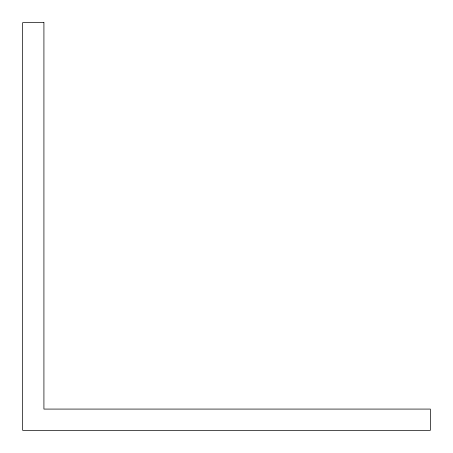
<?xml version="1.0" encoding="UTF-8"?>
<svg xmlns="http://www.w3.org/2000/svg" width="453" height="453" viewBox="0 0 453 453"><rect width="100%" height="100%" fill="white"/><g stroke="black" fill="none" stroke-linecap="round" stroke-linejoin="round"><path stroke-width="0.68" d="M43.918 22.65L22.65 22.65L22.65 430.35L430.35 430.35L430.35 409.082L43.918 409.082L43.918 22.65"/></g></svg>
